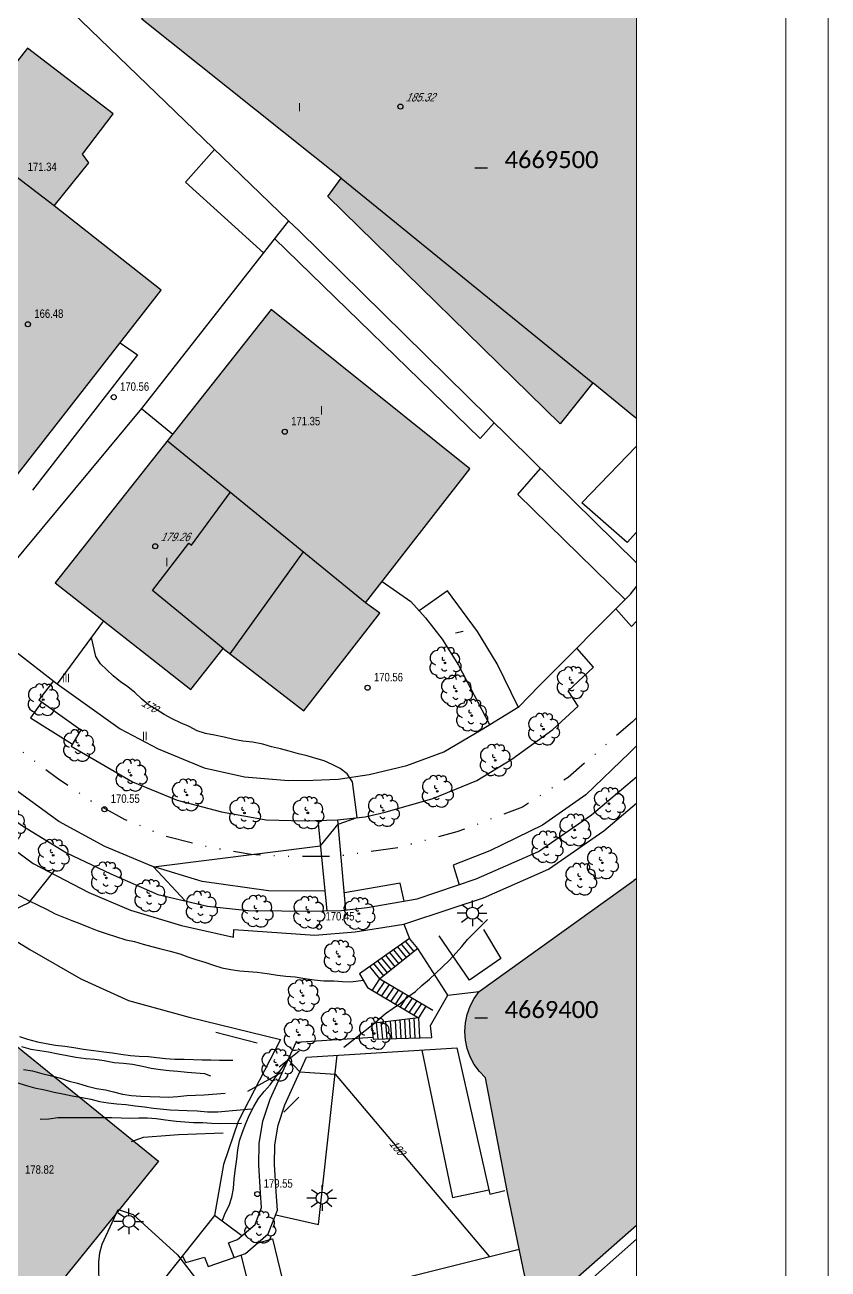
# Model space of a CAD drawing. Header units: metres. Extents: x 523256 to 524015, y 4669220 to 4669814.
# Drawn here: x 523920.5 to 524015.1, y 4669370.5 to 4669516.9 of the extents above; entities that cross this region are included whole.
import ezdxf
from ezdxf.enums import TextEntityAlignment as Align

# ---------------------------------------------------------------- set-up
doc = ezdxf.new("R2010")
doc.units = ezdxf.units.M
doc.header["$MEASUREMENT"] = 0
doc.linetypes.add('MORSE_D', pattern=[31.75, 12.7, -6.35, 0, -6.35, 0, -6.35])
for name, color, linetype in [('031006 Cota terreno', 9, 'Continuous'), ('031007 Cota edificio', 7, 'Continuous'), ('032011 Curva cada 1 m', 40, 'Continuous'), ('032015 Curva cada 5 m', 34, 'Continuous'), ('033006 Texto cota terreno', 9, 'Continuous'), ('033007 Texto cota edificio', 9, 'Continuous'), ('033015 Texto curva maestra', 42, 'Continuous'), ('052001 Edificacion', 2, 'Continuous'), ('052004 Porche Tejavana', 7, 'Continuous'), ('052006 Division alturas', 9, 'Continuous'), ('052027 Edificacion por pie_alero', 2, 'Continuous'), ('052028 Edificacion pie nuevo', 2, 'Continuous'), ('053006 Texto altura edificio', 7, 'Continuous'), ('053009 Texto altura edificio predominante', 7, 'Continuous'), ('072004 Bordillo Acera', 1, 'Continuous'), ('072013 Escaleras', 1, 'Continuous'), ('082001 Valla Alambrada', 7, 'ALAMBRADA'), ('082002 Muro Tapia', 6, 'Continuous'), ('082003 Puerta', 7, 'Continuous'), ('101001 Arbol', 3, 'Continuous'), ('141002 Farola pie', 7, 'Continuous'), ('192006 Paso cebra', 9, 'Continuous'), ('192009 Grandes aparcamientos', 9, 'Continuous'), ('202001 Eje Calle', 254, 'MORSE_D'), ('990001 Sombreados', 7, 'Continuous'), ('992007 Cuadricula', 7, 'Continuous'), ('993007 Textos cuadricula', 7, 'Continuous')]:
    doc.layers.add(name, color=color, linetype=linetype)
doc.layers.add('992006 Lineas cajetin', color=7, linetype='Continuous', lineweight=0)
doc.styles.add('Legend', font='calibri.ttf')
doc.styles.get("Standard").update_dxf_attribs({"font": 'arial.ttf'})
doc.linetypes.add('ALAMBRADA', pattern='A,3,[131,GEOGRAMA.SHX,S=0.5,R=0,X=0,Y=0],3', length=6)

# ---------------------------------------------------------------- blocks, each defined once
blk = doc.blocks.new('COTAP')
at = {"color": 0}
blk.add_circle((0, 0), 0.3, dxfattribs=at)
blk = doc.blocks.new('ARBOL')
at = {"color": 0}
blk.add_circle((0, 0), 0.0939, dxfattribs=at)
for centre, radius, start, end in [((-0.45, 1.37), 0.48, 359.2878, 173.6078), ((0.16, 1.55), 0.336, 23.1565, 160.4665), ((0.7, 1.41), 0.384, 301.578, 139.328), ((-0.9, 0.61), 0.852, 92.28, 254.58), ((-0.15, 0.51), 0.192, 119.14, 310.56), ((1.05, 0.46), 0.708, 319.8556, 114.7656), ((1.31, -0.4), 0.612, 235.5275, 62.0275), ((-0.89, -0.54), 0.888, 142.64, 266.54), ((-0.06, -0.61), 0.336, 189.64, 323.88), ((0.48, -1), 0.852, 224.67, 0.24), ((-0.48, -1.08), 0.72, 213.78, 295.32)]:
    blk.add_arc(centre, radius, start, end, dxfattribs=at)
blk = doc.blocks.new('FAROLA')
at = {"color": 0}
for p, q in [((0, 0.71), (0, 1.51)), ((-0.71, 0), (-1.79, 0)), ((-1.26, 1.02), (-0.51, 0.49)), ((1.21, 0.98), (0.55, 0.45)), ((0.71, 0), (1.71, 0)), ((-1.3, -1.04), (-0.51, -0.48)), ((0, -0.71), (0, -1.51)), ((1.17, -1.04), (0.51, -0.49))]:
    blk.add_line(p, q, dxfattribs=at)
blk.add_circle((0, 0), 0.71, dxfattribs=at)

msp = doc.modelspace()

# ---------------------------------------------------------------- hatches: boundary and pattern name
at = {"layer": '990001 Sombreados', "true_color": 0xafafaf}
for points in [[(523992.54849, 4669470.52381), (523992.22849, 4669470.78038), (523987.37849, 4669474.72038), (523983.53849, 4669469.92038), (523956.18849, 4669496.67038), (523957.76849, 4669498.82038), (523934.27849, 4669517.52038), (523935.14849, 4669518.69038), (523924.29849, 4669527.46038), (523946.36849, 4669556.44038), (523943.89849, 4669558.76038), (523953.21849, 4669570.23038), (523992.22849, 4669538.27038), (523992.54849, 4669538.00827)], [(523936.55849, 4669485.62038), (523923.94849, 4669495.58038), (523928.06849, 4669500.64038), (523927.31849, 4669501.64038), (523930.91849, 4669506.37038), (523920.83849, 4669514.11038), (523890.51849, 4669475.48038), (523890.01849, 4669474.86038), (523913.63849, 4669456.33038), (523914.13849, 4669456.96038)], [(523949.52849, 4669483.37038), (523924.09849, 4669451.19038), (523940.05849, 4669438.64038), (523943.84849, 4669443.48038), (523953.36849, 4669436.15038), (523962.30849, 4669447.63038), (523960.62849, 4669448.87038), (523972.92849, 4669464.63038)], [(523838.31849, 4669462.46038), (523936.24849, 4669383.15038), (523885.20849, 4669320.13038), (523787.27849, 4669399.44038), (523790.97849, 4669404.01038), (523783.39849, 4669410.15038), (523827.54849, 4669464.65038), (523835.11849, 4669458.51038)], [(523992.54849, 4669375.59826), (523980.34849, 4669364.87038), (523977.35849, 4669379.47038), (523974.73849, 4669392.98038), (523974.03849, 4669393.72038), (523973.43849, 4669394.54038), (523972.95849, 4669395.44038), (523972.60849, 4669396.40038), (523972.39849, 4669397.39038), (523972.32849, 4669398.41038), (523972.38849, 4669399.43038), (523972.59849, 4669400.42038), (523972.93849, 4669401.38038), (523973.40849, 4669402.28038), (523974.00849, 4669403.11038), (523992.22849, 4669416.17038), (523992.54849, 4669416.39162)]]:
    msp.add_hatch(color=253, dxfattribs=at).paths.add_polyline_path(points, flags=0)

# ---------------------------------------------------------------- linework, layer by layer
at = {"layer": '032011 Curva cada 1 m'}
for points, elevation in [([(523972.11, 4669445.49), (523971.21, 4669445.28)], 171), ([(523902.85, 4669407), (523911.12, 4669408.88), (523921.02, 4669413.6), (523924.07, 4669417.44)], 169), ([(523958.09, 4669396.56), (523961.48, 4669399.26), (523962.98, 4669400.53), (523963.88, 4669401.15), (523964.73, 4669401.77), (523965.59, 4669402.48), (523966.5, 4669403.13), (523967.26, 4669403.83), (523968.18, 4669404.58), (523968.92, 4669405.3), (523969.7, 4669406.01), (523970.49, 4669406.79), (523971.29, 4669407.66), (523971.97, 4669408.43), (523972.63, 4669409.26), (523975, 4669411.60019)], 171), ([(523942.99, 4669398.32), (523947.88, 4669397.08)], 172), ([(523919.87, 4669397.84), (523920.84, 4669397.51), (523922, 4669397.21), (523923.01, 4669396.99), (523924.14, 4669396.82), (523925.21, 4669396.68), (523926.27, 4669396.54), (523927.44, 4669396.35), (523928.64, 4669396.18), (523929.8, 4669396.02), (523930.82, 4669395.92), (523931.82, 4669395.76), (523932.97, 4669395.61), (523933.99, 4669395.53), (523935.06, 4669395.46), (523936.06, 4669395.35), (523937.06, 4669395.23), (523938.19, 4669395.18), (523939.29, 4669395.17), (523940.36, 4669395.13), (523941.39, 4669395.09), (523942.41, 4669395.08), (523943.43, 4669395.05), (523945, 4669395.06)], 173), ([(523920.14, 4669396.65), (523921.23, 4669396.35), (523922.28, 4669396.2), (523923.3, 4669396.01), (523924.43, 4669395.77), (523925.51, 4669395.59), (523926.52, 4669395.41), (523927.68, 4669395.26), (523928.76, 4669395.15), (523929.85, 4669395.01), (523931.03, 4669394.78), (523932.13, 4669394.7), (523933.2, 4669394.59), (523934.35, 4669394.34), (523935.38, 4669394.12), (523936.48, 4669393.95), (523937.52, 4669393.83), (523938.52, 4669393.74), (523939.62, 4669393.64), (523940.64, 4669393.57), (523941.66, 4669393.48), (523942.36, 4669393.2)], 174), ([(523950.47, 4669394.26), (523952.81, 4669396.13)], 171), ([(523920.37, 4669393.93), (523921.42, 4669393.77), (523922.51, 4669393.49), (523923.64, 4669393.2), (523924.71, 4669392.92), (523925.74, 4669392.59), (523926.73, 4669392.32), (523927.87, 4669392), (523928.95, 4669391.73), (523930, 4669391.56), (523930.97, 4669391.31), (523932.02, 4669391.05), (523933.06, 4669390.88), (523934.18, 4669390.81), (523935.27, 4669390.76), (523936.39, 4669390.72), (523937.44, 4669390.71), (523938.52, 4669390.78), (523939.57, 4669390.89), (523940.62, 4669390.94), (523941.64, 4669390.96), (523944.09, 4669391.16)], 176), ([(523946.79, 4669391.41), (523950.86, 4669393.66)], 176), ([(523919.58, 4669392.42), (523920.55, 4669392.09), (523921.64, 4669391.77), (523922.85, 4669391.54), (523923.97, 4669391.28), (523924.99, 4669391.08), (523926.1, 4669390.86), (523927.28, 4669390.66), (523928.27, 4669390.45), (523929.29, 4669390.18), (523930.31, 4669390.04), (523931.36, 4669389.92), (523932.41, 4669389.81), (523933.49, 4669389.67), (523934.59, 4669389.55), (523935.66, 4669389.41), (523937.64, 4669389.2), (523939.61, 4669389.14), (523940.82, 4669389.07), (523942.03, 4669388.96), (523943.23, 4669388.95), (523947.17, 4669389.32)], 177), ([(523951, 4669388.92), (523952.76, 4669390.69)], 177), ([(523922.3, 4669388.09), (523923.35, 4669388.14), (523924.4, 4669388.28), (523925.53, 4669388.3), (523926.53, 4669388.31), (523927.55, 4669388.28), (523928.6, 4669388.3), (523929.72, 4669388.31), (523930.77, 4669388.28), (523931.84, 4669388.24), (523932.89, 4669388.23), (523933.95, 4669388.24), (523934.97, 4669388.24), (523935.97, 4669388.18), (523937.09, 4669388.04), (523938.32, 4669387.87), (523939.34, 4669387.78), (523940.36, 4669387.72), (523941.49, 4669387.7), (523942.49, 4669387.65), (523943.51, 4669387.61), (523946.03, 4669387.64)], 178), ([(523933.08, 4669385.46), (523934.5, 4669385.97), (523935.52, 4669386.06), (523936.55, 4669386.14), (523937.57, 4669386.23), (523938.62, 4669386.28), (523939.67, 4669386.32), (523943.88, 4669386.5)], 179), ([(523927.11, 4669363.43), (523927.84, 4669364.19), (523928.32, 4669365.1), (523928.71, 4669366.05), (523928.98, 4669367.17), (523929.2, 4669368.16), (523929.25, 4669369.17), (523929.21, 4669370.32), (523929.22, 4669371.32), (523929.36, 4669372.36), (523929.61, 4669373.41), (523931.52, 4669377.47), (523933.28, 4669376.89), (523938.47, 4669372.14), (523949.5, 4669357.86)], 181)]:
    msp.add_lwpolyline(points, dxfattribs=dict(at, elevation=elevation))
at = {"layer": '032015 Curva cada 5 m'}
for points, elevation in [([(523939.39849, 4669413.78038), (523935.67849, 4669417.81038), (523955.31849, 4669420.27038), (523957.41849, 4669422.81038), (523959.64849, 4669423.58038), (523959.10849, 4669427.78038), (523958.46849, 4669428.75038), (523957.65849, 4669429.37038), (523956.71849, 4669429.82038), (523955.76849, 4669430.25038), (523954.75849, 4669430.54038), (523953.76849, 4669430.84038), (523952.71849, 4669431.09038), (523951.61849, 4669431.41038), (523950.61849, 4669431.68038), (523949.54849, 4669431.91038), (523948.54849, 4669432.23038), (523947.32849, 4669432.45038), (523946.19849, 4669432.59038), (523945.12849, 4669432.78038), (523943.99849, 4669433.05038), (523942.82849, 4669433.27038), (523941.77849, 4669433.49038), (523940.79849, 4669433.79038), (523939.86849, 4669434.30038), (523938.84849, 4669434.75038), (523937.84849, 4669435.19038), (523936.91849, 4669435.72038), (523936.04849, 4669436.27038), (523935.11849, 4669436.81038), (523934.25849, 4669437.55038), (523933.45849, 4669438.29038), (523932.63849, 4669438.95038), (523931.77849, 4669439.54038), (523930.92849, 4669440.25038), (523930.16849, 4669440.97038), (523929.41849, 4669441.68038), (523928.86849, 4669442.55038), (523928.34849, 4669444.78038)], 170), ([(523919.48849, 4669414.60038), (523921.02849, 4669413.80038), (523922.01849, 4669413.32038), (523923.05849, 4669412.81038), (523924.09849, 4669412.28038), (523925.06849, 4669411.86038), (523926.05849, 4669411.47038), (523927.00849, 4669411.13038), (523928.05849, 4669410.70038), (523929.04849, 4669410.30038), (523930.21849, 4669409.91038), (523931.20849, 4669409.60038), (523932.38849, 4669409.22038), (523933.40849, 4669408.99038), (523934.45849, 4669408.70038), (523935.47849, 4669408.42038), (523936.52849, 4669408.13038), (523937.62849, 4669407.86038), (523938.76849, 4669407.55038), (523939.70849, 4669407.20038), (523940.65849, 4669406.88038), (523941.70849, 4669406.56038), (523942.72849, 4669406.21038), (523943.71849, 4669405.89038), (523944.75849, 4669405.72038), (523945.83849, 4669405.56038), (523946.85849, 4669405.47038), (523947.88849, 4669405.38038), (523949.05849, 4669405.23038), (523950.25849, 4669405.04038), (523951.25849, 4669404.93038), (523952.33849, 4669404.83038), (523953.46849, 4669404.64038), (523954.58849, 4669404.50038), (523955.73849, 4669404.38038), (523956.89849, 4669404.37038), (523957.89849, 4669404.29038), (523958.90849, 4669404.25038), (523960.36849, 4669404.44038)], 175), ([(523943.75849, 4669376.09038), (523944.10849, 4669377.03038), (523944.58849, 4669377.95038), (523944.88849, 4669378.94038), (523945.08849, 4669379.93038), (523945.17849, 4669381.09038), (523945.30849, 4669382.29038), (523945.47849, 4669383.39038), (523945.58849, 4669384.50038), (523945.80849, 4669385.57038), (523946.13849, 4669386.59038), (523946.53849, 4669387.61038), (523946.97849, 4669388.63038), (523947.47849, 4669389.59038), (523948.03849, 4669390.55038), (523948.70849, 4669391.36038), (523949.40849, 4669392.16038), (523951.50849, 4669395.13038), (523952.88849, 4669393.69038), (523957.05849, 4669393.41038), (523975.22849, 4669371.90038)], 180)]:
    msp.add_lwpolyline(points, dxfattribs=dict(at, elevation=elevation))
at = {"layer": '052001 Edificacion', "flags": 128}
msp.add_lwpolyline([(523992.54849, 4669416.39162), (523992.22849, 4669416.17038)], dxfattribs=at)
at = {"layer": '052004 Porche Tejavana', "flags": 128}
msp.add_lwpolyline([(523992.54849, 4669457.17033), (523991.43849, 4669455.94038), (523986.07849, 4669460.63038), (523992.54849, 4669467.28056)], dxfattribs=at)
at = {"layer": '052006 Division alturas', "flags": 128}
for points in [[(523923.94849, 4669495.58038), (523912.90849, 4669504.01038)], [(523957.76849, 4669498.82038), (523987.37849, 4669474.72038)], [(523960.62849, 4669448.87038), (523937.29849, 4669467.89038)], [(523943.84849, 4669443.48038), (523935.54849, 4669450.31038), (523939.80849, 4669455.87038), (523940.14849, 4669455.63038), (523944.70849, 4669461.85038)], [(523953.28849, 4669454.86038), (523944.65849, 4669442.85038)]]:
    msp.add_lwpolyline(points, dxfattribs=at)
at = {"layer": '052027 Edificacion por pie_alero', "flags": 128}
for points in [[(523992.54849, 4669470.52381), (523992.22849, 4669470.78038), (523987.37849, 4669474.72038), (523983.53849, 4669469.92038), (523956.18849, 4669496.67038), (523957.76849, 4669498.82038), (523934.27849, 4669517.52038), (523935.14849, 4669518.69038), (523924.29849, 4669527.46038), (523946.36849, 4669556.44038), (523943.89849, 4669558.76038), (523953.21849, 4669570.23038), (523992.22849, 4669538.27038)], [(523936.55849, 4669485.62038), (523923.94849, 4669495.58038), (523928.06849, 4669500.64038), (523927.31849, 4669501.64038), (523930.91849, 4669506.37038), (523920.83849, 4669514.11038), (523890.51849, 4669475.48038), (523890.01849, 4669474.86038), (523913.63849, 4669456.33038), (523914.13849, 4669456.96038), (523936.55849, 4669485.62038)], [(523949.52849, 4669483.37038), (523924.09849, 4669451.19038), (523940.05849, 4669438.64038), (523943.84849, 4669443.48038), (523953.36849, 4669436.15038), (523962.30849, 4669447.63038), (523960.62849, 4669448.87038), (523972.92849, 4669464.63038), (523949.52849, 4669483.37038)], [(523838.31849, 4669462.46038), (523936.24849, 4669383.15038), (523885.20849, 4669320.13038), (523787.27849, 4669399.44038), (523790.97849, 4669404.01038), (523783.39849, 4669410.15038), (523827.54849, 4669464.65038), (523835.11849, 4669458.51038), (523838.31849, 4669462.46038)]]:
    msp.add_lwpolyline(points, dxfattribs=at)
at = {"layer": '052028 Edificacion pie nuevo', "flags": 128}
msp.add_lwpolyline([(523992.54849, 4669375.59826), (523980.34849, 4669364.87038), (523977.35849, 4669379.47038), (523974.73849, 4669392.98038), (523974.03849, 4669393.72038), (523973.43849, 4669394.54038), (523972.95849, 4669395.44038), (523972.60849, 4669396.40038), (523972.39849, 4669397.39038), (523972.32849, 4669398.41038), (523972.38849, 4669399.43038), (523972.59849, 4669400.42038), (523972.93849, 4669401.38038), (523973.40849, 4669402.28038), (523974.00849, 4669403.11038), (523992.22849, 4669416.17038)], dxfattribs=at)
at = {"layer": '072004 Bordillo Acera', "flags": 128}
for points in [[(523857.14849, 4669471.72038), (523871.17849, 4669460.81038), (523884.95849, 4669450.22038), (523899.84849, 4669438.13038), (523911.46849, 4669428.92038), (523920.24849, 4669422.62038), (523925.42849, 4669419.43038), (523930.64849, 4669416.97038), (523936.16849, 4669414.55038), (523942.02849, 4669413.16038), (523946.81849, 4669412.64038), (523950.78849, 4669412.61038), (523953.60849, 4669412.58038), (523957.78849, 4669412.65038), (523960.82849, 4669412.99038), (523966.71849, 4669414.04038), (523973.65849, 4669416.36038), (523981.00849, 4669419.60038), (523987.23849, 4669423.89038), (523992.54849, 4669428.3665)], [(523962.57849, 4669451.37038), (523965.95849, 4669448.99038), (523967.68849, 4669447.10038), (523969.65849, 4669444.56038), (523971.57849, 4669441.53038), (523975.23849, 4669434.52038)], [(523990.08849, 4669448.14038), (523991.92849, 4669446.05038), (523992.54849, 4669446.6911)], [(523923.88849, 4669439.67038), (523922.17849, 4669437.42038), (523927.11849, 4669433.91038), (523925.96849, 4669431.98038), (523933.19849, 4669427.80038), (523938.44849, 4669425.63038), (523943.68849, 4669424.25038), (523948.94849, 4669423.33038), (523953.40849, 4669423.22038), (523957.33849, 4669423.34038), (523960.56849, 4669423.68038), (523962.95849, 4669424.23038), (523968.53849, 4669425.83038), (523973.71849, 4669427.96038), (523977.85849, 4669430.46038), (523982.66849, 4669433.96038), (523985.65849, 4669436.68038), (523984.46849, 4669438.48038), (523987.45849, 4669441.29038), (523985.50849, 4669443.53038)], [(523965.14849, 4669411.03038), (523970.81849, 4669412.92038), (523974.50849, 4669414.15038), (523982.16849, 4669417.52038), (523988.67849, 4669422.01038), (523992.54849, 4669425.27399)], [(523945.15818, 4669371.84121), (523944.49849, 4669373.57038), (523945.53849, 4669373.94038), (523947.61849, 4669375.71038), (523948.38849, 4669377.69038), (523948.26849, 4669379.43038), (523948.05849, 4669382.71038), (523948.09849, 4669385.25038), (523948.54849, 4669387.85038), (523949.38849, 4669390.47038), (523952.44849, 4669397.18038), (523961.48849, 4669397.75038)], [(523945.15818, 4669371.84121), (523946.47849, 4669372.31038), (523949.17849, 4669374.60038), (523950.25849, 4669377.40038), (523950.11849, 4669379.55038), (523949.90849, 4669382.75038), (523949.94849, 4669385.08038), (523950.34849, 4669387.41038), (523951.11849, 4669389.80038), (523953.66849, 4669395.40038), (523971.37849, 4669396.50038), (523975.25849, 4669379.29038), (523977.02849, 4669379.72038)], [(523992.54849, 4669373.9646), (523975.77849, 4669359.14038), (523979.11849, 4669355.07038), (523977.79849, 4669354.10038), (523974.79849, 4669357.94038), (523959.62849, 4669348.13038)], [(523939.06849, 4669372.00038), (523939.48849, 4669371.23038), (523941.65849, 4669371.88038), (523942.08849, 4669370.75038), (523945.15818, 4669371.84121)]]:
    msp.add_lwpolyline(points, dxfattribs=at)
at = {"layer": '072013 Escaleras', "flags": 128}
for points in [[(523965.88849, 4669407.48038), (523964.87849, 4669408.70038)], [(523966.33849, 4669407.84038), (523965.34849, 4669409.03038)], [(523966.77849, 4669408.20038), (523965.81849, 4669409.36038)], [(523964.10849, 4669406.04038), (523963.00849, 4669407.39038)], [(523964.55849, 4669406.40038), (523963.47849, 4669407.72038)], [(523964.99849, 4669406.76038), (523963.94849, 4669408.04038)], [(523965.44849, 4669407.12038), (523964.41849, 4669408.37038)], [(523961.43849, 4669403.27038), (523962.32849, 4669404.60038), (523961.13849, 4669406.07038)], [(523962.77849, 4669404.96038), (523961.60849, 4669406.40038)], [(523963.21849, 4669405.32038), (523962.07849, 4669406.73038)], [(523963.66849, 4669405.68038), (523962.53849, 4669407.06038)], [(523962.86849, 4669404.28038), (523961.97849, 4669402.95038)], [(523963.40849, 4669403.96038), (523962.51849, 4669402.62038)], [(523963.95849, 4669403.64038), (523963.06849, 4669402.30038)], [(523964.49849, 4669403.32038), (523963.60849, 4669401.98038)], [(523965.03849, 4669403.00038), (523964.14849, 4669401.66038)], [(523965.57849, 4669402.67038), (523964.68849, 4669401.33038)], [(523966.11849, 4669402.35038), (523965.22849, 4669401.01038)], [(523966.66849, 4669402.03038), (523965.77849, 4669400.69038)], [(523967.20849, 4669401.71038), (523966.31849, 4669400.36038)], [(523967.74849, 4669401.39038), (523966.85849, 4669400.04038), (523966.98849, 4669397.69038)], [(523964.65849, 4669399.77038), (523964.79849, 4669397.62038)], [(523965.20849, 4669399.84038), (523965.34849, 4669397.64038)], [(523965.75849, 4669399.91038), (523965.88849, 4669397.66038)], [(523966.30849, 4669399.97038), (523966.43849, 4669397.67038)], [(523961.89849, 4669399.44038), (523962.05849, 4669397.54038)], [(523962.44849, 4669399.50038), (523962.60849, 4669397.55038)], [(523962.99849, 4669399.57038), (523963.14849, 4669397.57038)], [(523963.54849, 4669399.64038), (523963.69849, 4669397.59038)], [(523964.10849, 4669399.71038), (523964.24849, 4669397.61038)]]:
    msp.add_lwpolyline(points, dxfattribs=at)
at = {"layer": '082001 Valla Alambrada', "flags": 128}
for points in [[(523934.26849, 4669471.72038), (523916.52849, 4669450.41038)], [(523991.82849, 4669449.89038), (523992.54849, 4669450.79038)], [(523887.60849, 4669438.50038), (523892.29849, 4669431.37038), (523896.51849, 4669426.51038), (523902.60849, 4669421.15038), (523908.02849, 4669416.55038), (523914.51849, 4669412.11038), (523921.08849, 4669408.05038), (523927.11849, 4669404.60038), (523932.70849, 4669402.07038), (523939.84849, 4669400.09038), (523950.62849, 4669397.46038), (523945.63849, 4669387.82038), (523943.90849, 4669382.75038), (523942.85849, 4669376.75038), (523935.69849, 4669367.77038), (523926.86849, 4669349.36038), (523917.95849, 4669330.87038), (523916.48849, 4669328.15038), (523914.98849, 4669325.37038), (523907.64849, 4669310.83038), (523900.43168, 4669297.00038)], [(523936.19849, 4669431.67038), (523941.61849, 4669429.44038), (523946.36849, 4669428.38038), (523951.54849, 4669427.96038), (523954.46849, 4669427.98038), (523957.40849, 4669428.09038), (523961.05849, 4669428.66038), (523965.48849, 4669429.72038), (523969.85849, 4669431.31038), (523974.25849, 4669433.92038), (523978.71849, 4669436.66038), (523981.07849, 4669439.07038)]]:
    msp.add_lwpolyline(points, dxfattribs=at)
at = {"layer": '082002 Muro Tapia', "flags": 128}
for points in [[(523951.56702, 4669493.8085), (523920.45575, 4669523.78768)], [(523951.56702, 4669493.8085), (523934.26849, 4669471.72038), (523937.92849, 4669468.69038)], [(523992.54849, 4669453.55893), (523952.75849, 4669492.66038), (523951.56702, 4669493.8085)], [(523929.77849, 4669446.72038), (523924.32849, 4669439.33038), (523931.74849, 4669434.04038), (523936.19849, 4669431.67038)], [(523901.53849, 4669433.11038), (523912.99849, 4669424.43038), (523921.49849, 4669418.19038), (523928.06849, 4669414.77038), (523932.93849, 4669412.68038), (523938.97849, 4669410.90038), (523945.09849, 4669409.50038), (523945.13849, 4669410.40038), (523954.67849, 4669409.75038), (523959.39849, 4669410.14038), (523965.14849, 4669411.03038), (523965.81849, 4669409.36038), (523959.90849, 4669405.20038), (523960.87849, 4669403.61038), (523966.85849, 4669400.04038), (523961.34849, 4669399.37038), (523961.50849, 4669397.52038), (523968.42849, 4669397.73038), (523968.26849, 4669399.11038), (523970.30849, 4669402.69038)], [(523974.52849, 4669410.42038), (523976.54849, 4669407.02038), (523972.87849, 4669404.46038), (523969.30849, 4669409.66038)], [(523970.30849, 4669402.69038), (523966.77849, 4669408.20038), (523962.32849, 4669404.60038), (523968.54849, 4669400.92038)], [(523970.30849, 4669402.69038), (523974.00849, 4669403.11038)], [(523946.06849, 4669374.39038), (523942.85849, 4669376.75038)], [(523978.72849, 4669372.78038), (523952.64849, 4669366.25038)]]:
    msp.add_lwpolyline(points, dxfattribs=at)
at = {"layer": '082003 Puerta', "flags": 128}
for points in [[(523981.07849, 4669439.07038), (523991.82849, 4669449.89038)], [(523919.16849, 4669443.31038), (523924.32849, 4669439.33038)]]:
    msp.add_lwpolyline(points, dxfattribs=at)
at = {"layer": '192006 Paso cebra', "flags": 128}
for points in [[(523955.01849, 4669423.27038), (523956.06849, 4669412.62038)], [(523958.32849, 4669412.71038), (523957.36849, 4669423.34038)], [(523947.88849, 4669373.51038), (523949.66849, 4669374.03038), (523952.93849, 4669360.59038)], [(523949.11849, 4669359.63038), (523945.98849, 4669372.14038)]]:
    msp.add_lwpolyline(points, dxfattribs=at)
at = {"layer": '192009 Grandes aparcamientos', "flags": 128}
for points in [[(523948.60849, 4669490.03038), (523939.43849, 4669498.34038), (523942.85849, 4669502.20038)], [(523975.78849, 4669470.03038), (523974.10849, 4669468.17038), (523949.91849, 4669491.70038)], [(523955.83849, 4669414.92038), (523949.19849, 4669414.95038), (523941.38849, 4669416.07038), (523935.45849, 4669417.88038), (523929.93849, 4669420.19038), (523924.50849, 4669423.12038), (523917.19849, 4669428.41038), (523906.31849, 4669436.92038), (523891.19849, 4669448.58038), (523873.99849, 4669461.77038), (523848.02849, 4669481.91038)], [(523931.73849, 4669479.46038), (523933.79849, 4669478.03038), (523921.39849, 4669462.09038)], [(523991.19849, 4669449.25038), (523978.55849, 4669461.58038), (523981.24849, 4669464.65038)], [(523978.60849, 4669436.61038), (523976.13849, 4669441.69038), (523973.81849, 4669445.47038), (523970.28849, 4669450.27038), (523966.95849, 4669447.90038)], [(523922.49849, 4669437.19038), (523921.18849, 4669435.31038), (523926.11849, 4669432.23038)], [(523992.54849, 4669432.0372), (523991.72849, 4669431.22038), (523986.56849, 4669426.27038), (523981.44849, 4669422.70038), (523975.24849, 4669419.66038), (523970.93849, 4669418.00038), (523971.65849, 4669415.69038)], [(523965.17849, 4669413.77038), (523964.69849, 4669415.85038), (523958.14849, 4669414.74038)], [(523950.04849, 4669376.85038), (523955.07849, 4669375.71038), (523957.30849, 4669395.63038)], [(523967.24849, 4669396.24038), (523970.86849, 4669378.89038), (523975.14849, 4669379.77038)]]:
    msp.add_lwpolyline(points, dxfattribs=at)
at = {"layer": '202001 Eje Calle', "ltscale": 0.25, "flags": 128}
msp.add_lwpolyline([(523992.54849, 4669435.33674), (523992.07849, 4669434.86038), (523984.46849, 4669428.32038), (523979.12849, 4669424.83038), (523971.38849, 4669421.89038), (523964.48849, 4669420.05038), (523957.20849, 4669419.02038), (523951.85849, 4669418.99038), (523947.17849, 4669419.23038), (523942.22849, 4669420.09038), (523937.04849, 4669421.39038), (523932.33849, 4669423.34038), (523928.36849, 4669425.50038), (523924.37849, 4669428.17038), (523917.46849, 4669433.40038), (523906.01849, 4669442.25038), (523891.28849, 4669453.50038), (523874.04849, 4669466.90038), (523860.90849, 4669477.09038)], dxfattribs=at)
at = {"layer": '992006 Lineas cajetin'}
for points in [[(523256.09698, 4669814.00077), (524015.09698, 4669814.00077), (524015.09698, 4669220.0041), (523256.09698, 4669220.0041)], [(523275.09038, 4669809.00077), (524010.09698, 4669809.00077), (524010.09698, 4669287.31977), (523275.09038, 4669287.31977)]]:
    msp.add_lwpolyline(points, close=True, dxfattribs=at)
msp.add_lwpolyline([(523992.54849, 4669797.00038), (523992.54849, 4669297.00038)], dxfattribs=at)
at = {"layer": '992007 Cuadricula'}
for points in [[(523975, 4669500), (523973.5, 4669500)], [(523975, 4669400), (523973.5, 4669400)]]:
    msp.add_lwpolyline(points, dxfattribs=at)

# ---------------------------------------------------------------- block references
at = {"layer": '031006 Cota terreno'}
for p in [(523920.88, 4669481.63, 166.49), (523930.98, 4669473.05, 170.56), (523951.12, 4669468.98, 171.35), (523960.87, 4669438.86, 170.56), (523929.88, 4669424.57, 170.55), (523955.16, 4669410.73, 170.45), (523947.89, 4669379.29, 179.55)]:
    msp.add_blockref('COTAP', p, dxfattribs=at)
at = {"layer": '031007 Cota edificio'}
for p in [(523964.73, 4669507.24, 185.32), (523935.87, 4669455.51, 179.26)]:
    msp.add_blockref('COTAP', p, dxfattribs=at)
at = {"layer": '101001 Arbol'}
for p in [(523969.97849, 4669441.78038), (523984.95849, 4669439.46038), (523922.67849, 4669437.46038), (523971.31849, 4669438.46038), (523973.11849, 4669435.59038), (523981.57849, 4669433.99038), (523926.84849, 4669432.07038), (523975.90849, 4669430.33038), (523933.01849, 4669428.56038), (523939.61849, 4669426.24038), (523969.07849, 4669426.67038), (523962.71849, 4669424.42038), (523989.29849, 4669425.22038), (523918.70849, 4669422.77038), (523946.37849, 4669424.13038), (523953.83849, 4669424.14038), (523985.24849, 4669422.12038), (523981.98849, 4669420.12038), (523923.84849, 4669419.15038), (523988.49849, 4669418.26038), (523930.11849, 4669416.48038), (523985.95849, 4669416.34038), (523935.23849, 4669414.38038), (523941.28849, 4669413.05038), (523947.84849, 4669412.57038), (523953.93849, 4669412.43038), (523959.83849, 4669412.27038), (523957.52849, 4669407.24038), (523953.26849, 4669402.64038), (523952.80849, 4669398.00038), (523957.16849, 4669399.29038), (523961.64849, 4669398.18038), (523950.17849, 4669394.46038), (523948.16849, 4669375.40038)]:
    msp.add_blockref('ARBOL', p, dxfattribs=at)
at = {"layer": '141002 Farola pie'}
msp.add_blockref('FAROLA', (523973.22, 4669412.33), dxfattribs=at)
at = {"layer": '141002 Farola pie', "rotation": 359.99}
for p in [(523955.51, 4669378.82), (523932.77, 4669376.07)]:
    msp.add_blockref('FAROLA', p, dxfattribs=at)

# ---------------------------------------------------------------- texts
at = {"layer": '033006 Texto cota terreno', "width": 0.8}
for s, p in [('171.34', (523920.85, 4669499.65, 171.34)), ('166.48', (523921.63, 4669482.38, 166.49)), ('170.56', (523931.73, 4669473.8, 170.56)), ('171.35', (523951.87, 4669469.73, 171.35)), ('170.56', (523961.62, 4669439.61, 170.56)), ('170.55', (523930.63, 4669425.32, 170.55)), ('170.45', (523955.91, 4669411.48, 170.45)), ('178.82', (523920.54, 4669381.68, 178.82)), ('179.55', (523948.64, 4669380.04, 179.55))]:
    msp.add_text(s, height=1, dxfattribs=at).set_placement(p)
at = {"layer": '033007 Texto cota edificio', "oblique": 25, "width": 0.8}
for s, p in [('185.32', (523965.33, 4669507.84, 185.32)), ('179.26', (523936.47, 4669456.11, 179.26))]:
    msp.add_text(s, height=1, dxfattribs=at).set_placement(p)
at = {"layer": '033015 Texto curva maestra', "oblique": 25, "width": 0.8}
for s, rotation, p in [('170', 329.85, (523935.18849, 4669436.77038, 170)), ('180', 310.18, (523964.33849, 4669384.79038, 180))]:
    msp.add_text(s, height=1, rotation=rotation, dxfattribs=at).set_placement(p, align=Align.MIDDLE_CENTER)
at = {"layer": '053006 Texto altura edificio', "width": 0.8}
for s, p in [('I', (523955.29, 4669471.01)), ('III', (523924.89, 4669439.51)), ('II', (523934.34, 4669432.69))]:
    msp.add_text(s, height=1, dxfattribs=at).set_placement(p)
at = {"layer": '053009 Texto altura edificio predominante', "width": 0.8}
for p in [(523952.7, 4669506.67), (523937.08, 4669453.15)]:
    msp.add_text('I', height=1, rotation=359.99, dxfattribs=at).set_placement(p)
at = {"layer": '993007 Textos cuadricula', "style": 'Legend'}
for s, p in [('4669500', (523977, 4669500)), ('4669400', (523977, 4669400))]:
    msp.add_text(s, height=2, dxfattribs=at).set_placement(p)

doc.saveas('drawing.dxf')
